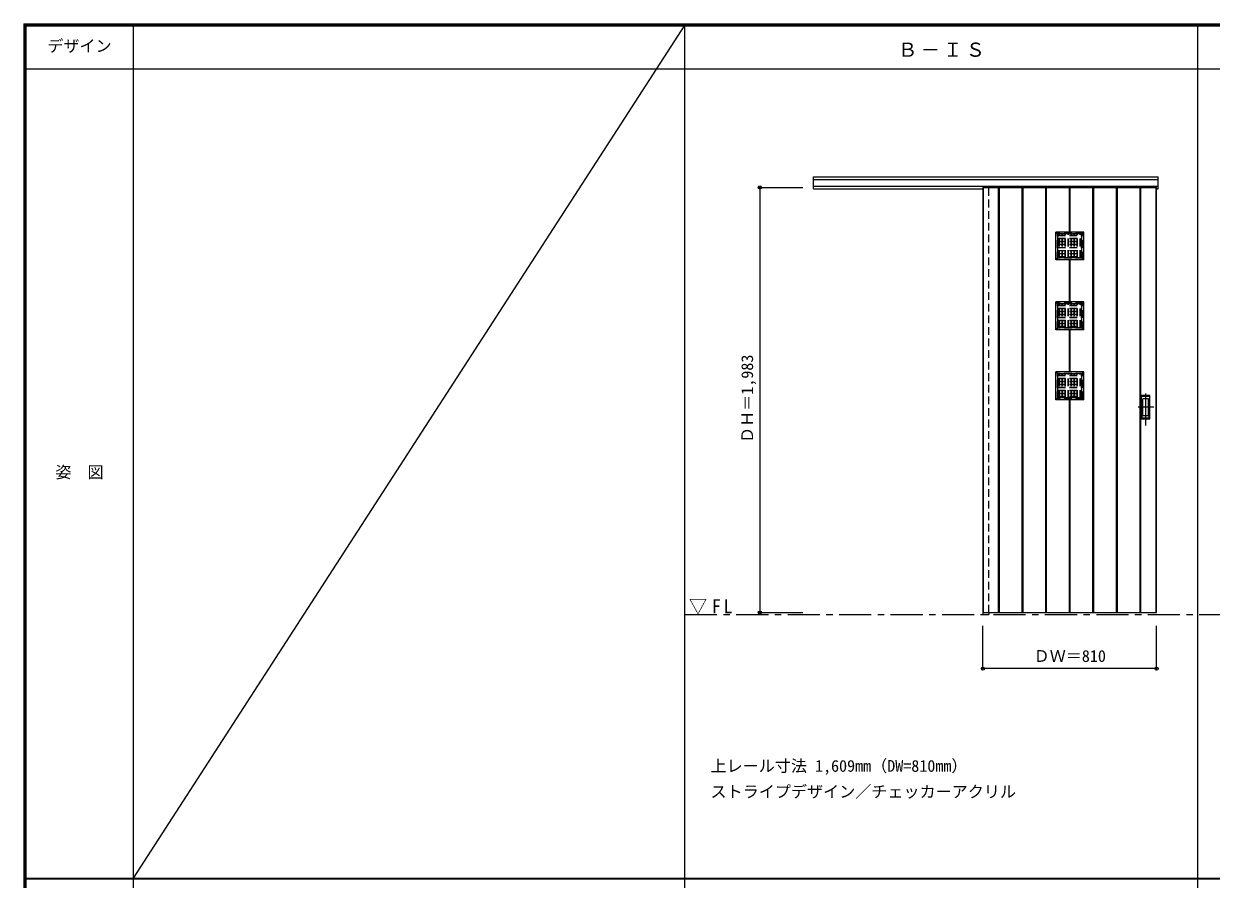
# Model space of a CAD drawing. Units: millimetres, scale not verified. Extents: x -6000 to 5700, y -4307 to 4260.
# Drawn here: x -6000 to -460, y 186 to 4175 of the extents above; entities that cross this region are included whole.
import ezdxf
from ezdxf.enums import TextEntityAlignment as Align

# ---------------------------------------------------------------- set-up
doc = ezdxf.new("R2010")
doc.units = ezdxf.units.MM
doc.header["$LTSCALE"] = 30
doc.header["$PDMODE"] = 32
doc.header["$PDSIZE"] = 15
doc.linetypes.add('CHAIN1', pattern=[8, 5, -1, 1, -1])
doc.linetypes.add('DASHED1', pattern=[1.8, 1.2, -0.6])
for name, color, linetype in [('0-1_通り芯', 7, 'CHAIN1'), ('0-2_扉', 3, 'Continuous'), ('0-3_仕上げ', 3, 'Continuous'), ('0-4_枠', 3, 'Continuous'), ('0-6_引手', 7, 'Continuous'), ('0-A_文字', 7, 'Continuous'), ('0-B_寸法', 7, 'Continuous'), ('0-C_ハッチ', 4, 'DASHED1'), ('F-1_枠', 6, 'Continuous'), ('F-A_文字', 7, 'Continuous')]:
    doc.layers.add(name, color=color, linetype=linetype)
doc.styles.add('ＭＳ ゴシック', font='')
doc.styles.get('ＭＳ ゴシック').set_extended_font_data('MS Gothic')

msp = doc.modelspace()

# ---------------------------------------------------------------- linework, layer by layer
at = {"layer": '0-1_通り芯'}
msp.add_line((-2916, 1420), (1678, 1420), dxfattribs=at)
at = {"layer": '0-2_扉', "color": 4, "linetype": 'DASHED1'}
msp.add_line((-1525, 3412), (-1525, 3408), dxfattribs=at)
at = {"layer": '0-2_扉'}
for q in [(-1525, 1429), (-715, 3412)]:
    msp.add_line((-1525, 3412), q, dxfattribs=at)
msp.add_lwpolyline([(-1525, 1429), (-715, 1429), (-715, 3412)], dxfattribs=at)
at = {"layer": '0-3_仕上げ'}
for p, q in [((-1523, 1429), (-1523, 3412)), ((-1452, 1429), (-1452, 3412)), ((-1448, 1429), (-1448, 3412)), ((-1342, 1429), (-1342, 3412)), ((-1338, 1429), (-1338, 3412)), ((-1232, 1429), (-1232, 3412)), ((-1228, 1429), (-1228, 3412)), ((-1122, 3204), (-1122, 3412)), ((-1118, 3204), (-1118, 3412)), ((-1012, 1429), (-1012, 3412)), ((-1008, 1429), (-1008, 3412)), ((-902, 1429), (-902, 3412)), ((-898, 1429), (-898, 3412)), ((-792, 1429), (-792, 3412)), ((-788, 1429), (-788, 3412)), ((-717, 1429), (-717, 3412)), ((-1055, 3204), (-1185, 3204)), ((-1185, 3074), (-1185, 3204)), ((-1185, 3204), (-1176, 3195)), ((-1064, 3195), (-1176, 3195)), ((-1176, 3083), (-1176, 3195)), ((-1064, 3195), (-1055, 3204)), ((-1064, 3083), (-1064, 3195)), ((-1055, 3074), (-1055, 3204)), ((-1055, 3074), (-1185, 3074)), ((-1122, 2878), (-1122, 3074)), ((-1118, 2878), (-1118, 3074)), ((-1064, 3083), (-1055, 3074)), ((-1055, 2878), (-1185, 2878)), ((-1185, 2748), (-1185, 2878)), ((-1185, 2878), (-1176, 2869)), ((-1064, 2869), (-1176, 2869)), ((-1176, 2757), (-1176, 2869)), ((-1064, 2869), (-1055, 2878)), ((-1064, 2757), (-1064, 2869)), ((-1055, 2748), (-1055, 2878)), ((-1055, 2748), (-1185, 2748)), ((-1122, 2552), (-1122, 2748)), ((-1118, 2552), (-1118, 2748)), ((-1064, 2757), (-1055, 2748)), ((-1055, 2552), (-1185, 2552)), ((-1185, 2422), (-1185, 2552)), ((-1185, 2552), (-1176, 2543)), ((-1064, 2543), (-1055, 2552)), ((-1055, 2422), (-1055, 2552)), ((-1064, 2543), (-1176, 2543)), ((-1176, 2431), (-1176, 2543)), ((-1064, 2431), (-1064, 2543)), ((-1055, 2422), (-1185, 2422)), ((-1122, 1429), (-1122, 2422)), ((-1118, 1429), (-1118, 2422)), ((-1064, 2431), (-1055, 2422))]:
    msp.add_line(p, q, dxfattribs=at)
at = {"layer": '0-3_仕上げ', "color": 7}
for p, q in [((-1450, 1429), (-1450, 3412)), ((-1340, 1429), (-1340, 3412)), ((-1230, 1429), (-1230, 3412)), ((-1120, 3204), (-1120, 3412)), ((-1010, 1429), (-1010, 3412)), ((-900, 1429), (-900, 3412)), ((-790, 1429), (-790, 3412)), ((-1120, 2878), (-1120, 3074)), ((-1120, 2552), (-1120, 2748)), ((-1120, 1429), (-1120, 2422))]:
    msp.add_line(p, q, dxfattribs=at)
at = {"layer": '0-3_仕上げ', "linetype": 'DASHED1'}
for p, q in [((-1057, 3202), (-1183, 3202)), ((-1057, 3076), (-1057, 3202)), ((-1057, 2876), (-1183, 2876)), ((-1057, 2750), (-1057, 2876)), ((-1057, 2550), (-1183, 2550)), ((-1057, 2424), (-1057, 2550))]:
    msp.add_line(p, q, dxfattribs=at)
for points in [[(-1057, 3076), (-1183, 3076), (-1183, 3202)], [(-1057, 2750), (-1183, 2750), (-1183, 2876)], [(-1057, 2424), (-1183, 2424), (-1183, 2550)]]:
    msp.add_lwpolyline(points, dxfattribs=at)
at = {"layer": '0-3_仕上げ'}
for points in [[(-1064, 3083), (-1176, 3083), (-1185, 3074)], [(-1064, 2757), (-1176, 2757), (-1185, 2748)], [(-1064, 2431), (-1176, 2431), (-1185, 2422)]]:
    msp.add_lwpolyline(points, dxfattribs=at)
at = {"layer": '0-4_枠'}
for p, q in [((-2316, 3462), (-707, 3462)), ((-2316, 3405), (-2316, 3462)), ((-2316, 3449), (-707, 3449)), ((-2316, 3417), (-707, 3417)), ((-2316, 3405), (-1525, 3405)), ((-1526, 3417), (-1526, 1420)), ((-1498, 3412), (-1498, 3417)), ((-1526, 1420), (-1498, 1420)), ((-1498, 1429), (-1498, 1420))]:
    msp.add_line(p, q, dxfattribs=at)
at = {"layer": '0-4_枠', "color": 4, "linetype": 'DASHED1'}
msp.add_line((-1498, 1429), (-1498, 3412), dxfattribs=at)
at = {"layer": '0-4_枠'}
msp.add_lwpolyline([(-715, 3405), (-707, 3405), (-707, 3462)], dxfattribs=at)
at = {"layer": '0-6_引手'}
for p, q in [((-747, 2441.5), (-785, 2441.5)), ((-785, 2331.5), (-785, 2441.5)), ((-747, 2331.5), (-747, 2441.5)), ((-753.5, 2425.5), (-778.5, 2425.5)), ((-778.5, 2347.5), (-778.5, 2425.5)), ((-753.5, 2347.5), (-753.5, 2425.5)), ((-747, 2331.5), (-785, 2331.5)), ((-753.5, 2347.5), (-778.5, 2347.5))]:
    msp.add_line(p, q, dxfattribs=at)
at = {"layer": '0-6_引手', "linetype": 'CHAIN1'}
for p, q in [((-766, 2301.3), (-766, 2472.1)), ((-727.9, 2386.5), (-800.4, 2386.5))]:
    msp.add_line(p, q, dxfattribs=at)
at = {"layer": '0-6_引手', "linetype": 'DASHED1'}
for p, q in [((-782, 2335.5), (-782, 2437.5)), ((-750, 2335.5), (-782, 2335.5))]:
    msp.add_line(p, q, dxfattribs=at)
msp.add_lwpolyline([(-750, 2335.5), (-750, 2437.5), (-782, 2437.5)], dxfattribs=at)
at = {"layer": '0-B_寸法', "color": 4}
for p, q in [((-2566, 3412), (-2566, 1429)), ((-2566, 3412), (-2366, 3412)), ((-2566, 1429), (-2366, 1429)), ((-1525, 1168), (-1525, 1368)), ((-715, 1168), (-715, 1368)), ((-715, 1168), (-1525, 1168))]:
    msp.add_line(p, q, dxfattribs=at)
at = {"layer": '0-B_寸法'}
for p in [(-2566, 3412), (-2566, 1429), (-1525, 1168), (-715, 1168)]:
    msp.add_point(p, dxfattribs=at)
at = {"layer": '0-C_ハッチ'}
for p, q in [((-1176, 3188.5), (-1064, 3188.5)), ((-1176, 3187.5), (-1064, 3187.5)), ((-1176, 3174.5), (-1064, 3174.5)), ((-1176, 3173.5), (-1064, 3173.5)), ((-1176, 3160.5), (-1064, 3160.5)), ((-1176, 3159.5), (-1064, 3159.5)), ((-1169.5, 3083), (-1169.5, 3195)), ((-1168.5, 3083), (-1168.5, 3195)), ((-1155.5, 3083), (-1155.5, 3195)), ((-1154.5, 3083), (-1154.5, 3195)), ((-1141.5, 3083), (-1141.5, 3195)), ((-1140.5, 3083), (-1140.5, 3195)), ((-1127.5, 3083), (-1127.5, 3195)), ((-1126.5, 3083), (-1126.5, 3195)), ((-1113.5, 3083), (-1113.5, 3195)), ((-1112.5, 3083), (-1112.5, 3195)), ((-1099.5, 3083), (-1099.5, 3195)), ((-1098.5, 3083), (-1098.5, 3195)), ((-1085.5, 3083), (-1085.5, 3195)), ((-1084.5, 3083), (-1084.5, 3195)), ((-1071.5, 3083), (-1071.5, 3195)), ((-1070.5, 3083), (-1070.5, 3195)), ((-1176, 3146.5), (-1064, 3146.5)), ((-1176, 3145.5), (-1064, 3145.5)), ((-1176, 3132.5), (-1064, 3132.5)), ((-1176, 3131.5), (-1064, 3131.5)), ((-1176, 3118.5), (-1064, 3118.5)), ((-1176, 3117.5), (-1064, 3117.5)), ((-1176, 3104.5), (-1064, 3104.5)), ((-1176, 3103.5), (-1064, 3103.5)), ((-1176, 3090.5), (-1064, 3090.5)), ((-1176, 3089.5), (-1064, 3089.5)), ((-1176, 2862.5), (-1064, 2862.5)), ((-1176, 2861.5), (-1064, 2861.5)), ((-1176, 2848.5), (-1064, 2848.5)), ((-1176, 2847.5), (-1064, 2847.5)), ((-1176, 2834.5), (-1064, 2834.5)), ((-1176, 2833.5), (-1064, 2833.5)), ((-1169.5, 2757), (-1169.5, 2869)), ((-1168.5, 2757), (-1168.5, 2869)), ((-1155.5, 2757), (-1155.5, 2869)), ((-1154.5, 2757), (-1154.5, 2869)), ((-1141.5, 2757), (-1141.5, 2869)), ((-1140.5, 2757), (-1140.5, 2869)), ((-1127.5, 2757), (-1127.5, 2869)), ((-1126.5, 2757), (-1126.5, 2869)), ((-1113.5, 2757), (-1113.5, 2869)), ((-1112.5, 2757), (-1112.5, 2869)), ((-1099.5, 2757), (-1099.5, 2869)), ((-1098.5, 2757), (-1098.5, 2869)), ((-1085.5, 2757), (-1085.5, 2869)), ((-1084.5, 2757), (-1084.5, 2869)), ((-1071.5, 2757), (-1071.5, 2869)), ((-1070.5, 2757), (-1070.5, 2869)), ((-1176, 2820.5), (-1064, 2820.5)), ((-1176, 2819.5), (-1064, 2819.5)), ((-1176, 2806.5), (-1064, 2806.5)), ((-1176, 2805.5), (-1064, 2805.5)), ((-1176, 2792.5), (-1064, 2792.5)), ((-1176, 2791.5), (-1064, 2791.5)), ((-1176, 2778.5), (-1064, 2778.5)), ((-1176, 2777.5), (-1064, 2777.5)), ((-1176, 2764.5), (-1064, 2764.5)), ((-1176, 2763.5), (-1064, 2763.5)), ((-1176, 2536.5), (-1064, 2536.5)), ((-1176, 2535.5), (-1064, 2535.5)), ((-1176, 2522.5), (-1064, 2522.5)), ((-1176, 2521.5), (-1064, 2521.5)), ((-1176, 2508.5), (-1064, 2508.5)), ((-1176, 2507.5), (-1064, 2507.5)), ((-1176, 2494.5), (-1064, 2494.5)), ((-1176, 2493.5), (-1064, 2493.5)), ((-1169.5, 2431), (-1169.5, 2543)), ((-1168.5, 2431), (-1168.5, 2543)), ((-1155.5, 2431), (-1155.5, 2543)), ((-1154.5, 2431), (-1154.5, 2543)), ((-1141.5, 2431), (-1141.5, 2543)), ((-1140.5, 2431), (-1140.5, 2543)), ((-1127.5, 2431), (-1127.5, 2543)), ((-1126.5, 2431), (-1126.5, 2543)), ((-1113.5, 2431), (-1113.5, 2543)), ((-1112.5, 2431), (-1112.5, 2543)), ((-1099.5, 2431), (-1099.5, 2543)), ((-1098.5, 2431), (-1098.5, 2543)), ((-1085.5, 2431), (-1085.5, 2543)), ((-1084.5, 2431), (-1084.5, 2543)), ((-1071.5, 2431), (-1071.5, 2543)), ((-1070.5, 2431), (-1070.5, 2543)), ((-1176, 2480.5), (-1064, 2480.5)), ((-1176, 2479.5), (-1064, 2479.5)), ((-1176, 2466.5), (-1064, 2466.5)), ((-1176, 2465.5), (-1064, 2465.5)), ((-1176, 2452.5), (-1064, 2452.5)), ((-1176, 2451.5), (-1064, 2451.5)), ((-1176, 2438.5), (-1064, 2438.5)), ((-1176, 2437.5), (-1064, 2437.5))]:
    msp.add_line(p, q, dxfattribs=at)
at = {"layer": 'F-1_枠'}
for p, q in [((-6000, 4175), (5700, 4175)), ((-6000, 4175), (-6000, -4205)), ((-6000, 4170), (5700, 4170)), ((-6000, 4165), (5700, 4165)), ((-5995, 4175), (-5995, -4205)), ((-5990, 4175), (-5990, -4205)), ((-5490, 4175), (-5490, -3790)), ((-2916, -3790), (-2916, 4175)), ((-522, -3790), (-522, 4175)), ((-6000, 3965), (5700, 3965)), ((-6000, 190.5), (5700, 190.5)), ((-6000, 187.5), (5700, 187.5))]:
    msp.add_line(p, q, dxfattribs=at)
at = {"layer": 'F-A_文字'}
msp.add_line((-2916, 4170), (-5490, 190.5), dxfattribs=at)

# ---------------------------------------------------------------- texts
at = {"layer": '0-A_文字', "style": 'ＭＳ ゴシック'}
for s, p in [('上レール寸法 1,609mm（DW=810mm）', (-2796, 670.5)), ('ストライプデザイン／チェッカーアクリル', (-2796, 550.5))]:
    msp.add_text(s, height=54.99, dxfattribs=at).set_placement(p, align=Align.BOTTOM_LEFT)
at = {"layer": '0-A_文字', "char_height": 65.98, "attachment_point": 7, "style": 'ＭＳ ゴシック'}
for s, insert in [('\\T1.17;Ｂ－ＩＳ', (-1921.5, 4020)), ('\\T1.26;\\W0.95;▽FL', (-2897.2, 1420))]:
    msp.add_mtext(s, dxfattribs=dict(at, insert=insert))
at = {"layer": '0-B_寸法', "style": 'ＭＳ ゴシック'}
msp.add_text('ＤＨ＝1,983', height=54.99, rotation=90, dxfattribs=at).set_placement((-2581, 2220.2), align=Align.BOTTOM_LEFT)
msp.add_text('ＤＷ＝810', height=54.99, dxfattribs=at).set_placement((-1288.8, 1183), align=Align.BOTTOM_LEFT)
at = {"layer": 'F-A_文字', "style": 'ＭＳ ゴシック'}
for s, p in [('デザイン', (-5890, 4027.5)), ('姿\u3000図', (-5852.5, 2040.2))]:
    msp.add_text(s, height=54.99, dxfattribs=at).set_placement(p, align=Align.BOTTOM_LEFT)

doc.saveas('drawing.dxf')
